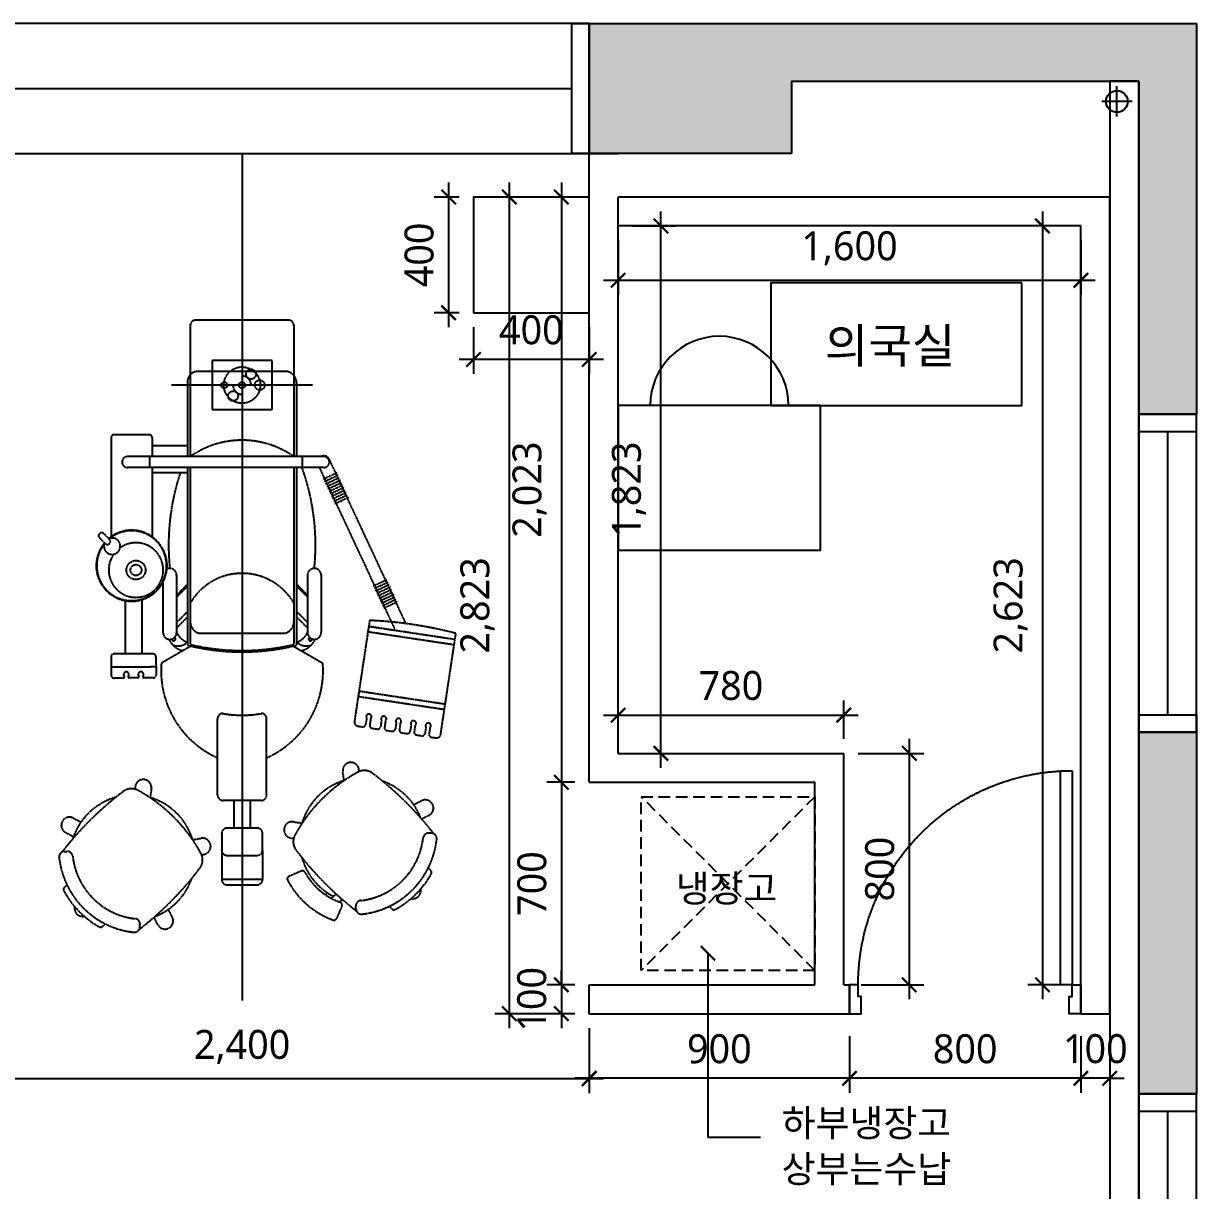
# Model space of a CAD drawing. Header units: metres. Extents: x 11578468 to 47831421, y -58341524 to -14256839.
# Drawn here: x 23696104 to 23700160, y -29098918 to -29094884 of the extents above; entities that cross this region are included whole.
import ezdxf
from ezdxf.enums import TextEntityAlignment as Align

# ---------------------------------------------------------------- set-up
doc = ezdxf.new("R2010")
doc.units = ezdxf.units.M
doc.header["$LTSCALE"] = 50
doc.header["$MEASUREMENT"] = 0
for name, pattern in [('CENTER2', [28.575, 19.05, -3.175, 3.175, -3.175]), ('CENTERX2', [4, 2.5, -0.5, 0.5, -0.5]), ('DH-HID2', [1.2, 0.8, -0.4])]:
    doc.linetypes.add(name, pattern=pattern)
doc.layers.get('0').update_dxf_attribs({"linetype": 'CONTINUOUS'})
doc.layers.get('DEFPOINTS').update_dxf_attribs({"linetype": 'CONTINUOUS'})
for name, color, linetype in [('0-ELC TEXT', 7, 'CONTINUOUS'), ('3.기호.계단선', 30, 'CONTINUOUS'), ('FU-FURM', 251, 'DH-HID2'), ('TEX', 7, 'CONTINUOUS'), ('wall', 3, 'CONTINUOUS'), ('WIN', 4, 'CONTINUOUS'), ('家具', 251, 'CONTINUOUS'), ('가구', 6, 'CONTINUOUS')]:
    doc.layers.add(name, color=color, linetype=linetype)
doc.layers.add('ha', color=8, linetype='CONTINUOUS', lineweight=5)
doc.layers.add('wall2', color=3, linetype='CONTINUOUS', lineweight=25)
doc.styles.add('HY 울릉도 L', font='malgun.ttf')
doc.styles.add('JT1', font='malgun.ttf')
doc.styles.add('맑은 고딕', font='malgun.ttf')
doc.dimstyles.new('사본 50', dxfattribs={"dimscale": 50, "dimtxt": 2, "dimasz": 1, "dimexe": 1, "dimexo": 1, "dimgap": 1, "dimtad": 1, "dimdec": 0, "dimrnd": 0.05, "dimdsep": 46, "dimlunit": 6, "dimtxsty": 'HY 울릉도 L', "dimblk": 'ARCHTICK', "dimcen": 2.5, "dimdle": 1, "dimclrd": 133, "dimclre": 133, "dimclrt": 30, "dimadec": 0, "dimazin": 0, "dimtfac": 1, "dimtdec": 0, "dimtix": 1, "dimtmove": 2, "dimatfit": 3, "dimldrblk": 'ARCHTICK', "dimfxl": 1, "dimlwd": -1, "dimlwe": -1, "dimarcsym": 0})

# ---------------------------------------------------------------- blocks, each defined once
blk = doc.blocks.new('*U358')
at = {"layer": 'WIN', "linetype": 'Continuous'}
blk.add_line((60, -25), (7040, -25), dxfattribs=at)
for points in [[(0, -250), (7100, -250), (7100, 200), (0, 200)], [(0, -250), (60, -250), (60, 200), (0, 200)], [(7100, -250), (7040, -250), (7040, 200), (7100, 200)]]:
    blk.add_lwpolyline(points, close=True, dxfattribs=at)
blk = doc.blocks.new('*U1962')
at = {"layer": 'WIN', "linetype": 'Continuous'}
blk.add_line((60, 100), (1040, 100), dxfattribs=at)
for points in [[(0, 0), (1100, 0), (1100, 200), (0, 200)], [(0, 0), (60, 0), (60, 200), (0, 200)], [(1100, 0), (1040, 0), (1040, 200), (1100, 200)]]:
    blk.add_lwpolyline(points, close=True, dxfattribs=at)
blk = doc.blocks.new('*U1960')
at = {"layer": 'WIN', "linetype": 'Continuous'}
blk.add_line((60, 100), (1140, 100), dxfattribs=at)
for points in [[(0, 0), (1200, 0), (1200, 200), (0, 200)], [(0, 0), (60, 0), (60, 200), (0, 200)], [(1200, 0), (1140, 0), (1140, 200), (1200, 200)]]:
    blk.add_lwpolyline(points, close=True, dxfattribs=at)
blk = doc.blocks.new('sdagdgds')
at = {"layer": 'ha', "transparency": 33554687}
h = blk.add_hatch(color=256, dxfattribs=at)
h.dxf.hatch_style = 1
h.paths.add_polyline_path([(23725502, -29128457), (23728302, -29128457), (23728302, -29132607), (23728502, -29132607), (23728502, -29128257), (23728302, -29128257), (23725302, -29128257), (23725302, -29132557), (23725502, -29132557)])
h.paths.add_polyline_path([(23728502, -29133657), (23728302, -29133657), (23728302, -29133757), (23725502, -29133757), (23725502, -29133657), (23725302, -29133657), (23725302, -29133757), (23724848.0976572, -29133757), (23724752, -29133757), (23724752, -29136507), (23725152, -29136507), (23725152, -29137657), (23725352, -29137657), (23725352, -29137507), (23727752, -29137507), (23727952, -29137507), (23727952, -29137307), (23725352, -29137307), (23725352, -29136507), (23727052, -29136507), (23727052, -29136707), (23727252, -29136707), (23727252, -29136507), (23727252, -29135757), (23727252, -29135707), (23727052, -29135707), (23727052, -29135757), (23727052, -29136307), (23725352, -29136307), (23724952, -29136307), (23724952, -29133957), (23727052, -29133957), (23727052, -29134507), (23727252, -29134507), (23727252, -29133957), (23728502, -29133957)])
h.paths.add_polyline_path([(23727952, -29138607), (23727752, -29138607), (23727752, -29139637), (23725352, -29139637), (23725352, -29139457), (23725152, -29139457), (23725152, -29140057), (23725352, -29140057), (23725352, -29139837), (23727752, -29139837), (23727752, -29139907), (23727952, -29139907), (23727952, -29139837)])
h.paths.add_polyline_path([(23727952, -29141007), (23727752, -29141007), (23727752, -29142007), (23725352, -29142007), (23725352, -29141857), (23725152, -29141857), (23725152, -29144557), (23725652, -29144557), (23725652, -29144657), (23729552, -29144657), (23729552, -29144457), (23725852, -29144457), (23725852, -29144357), (23725352, -29144357), (23725352, -29142207), (23727952, -29142207)])
h.paths.add_polyline_path([(23731552, -29144307), (23730852, -29144307), (23730852, -29144457), (23730732, -29144457), (23730732, -29144657), (23732052, -29144657), (23732052, -29144457), (23731552, -29144457)])
h.paths.add_polyline_path([(23739502, -29144457), (23736702, -29144457), (23736702, -29144307), (23736002, -29144307), (23736002, -29144457), (23733202, -29144457), (23733202, -29144657), (23739502, -29144657)])
h.paths.add_polyline_path([(23745902, -29143307), (23745702, -29143307), (23745702, -29144457), (23744702, -29144457), (23744702, -29144307), (23744002, -29144307), (23744002, -29144457), (23743102, -29144457), (23743102, -29144657), (23745902, -29144657)])
h.paths.add_polyline_path([(23745902, -29133157), (23745702, -29133157), (23745702, -29139657), (23745902, -29139657)])
h.paths.add_polyline_path([(23745902, -29140857), (23745702, -29140857), (23745702, -29142157), (23745902, -29142157)])
h.paths.add_polyline_path([(23744602, -29136307), (23743902, -29136307), (23743902, -29136657), (23744602, -29136657)])
h.paths.add_polyline_path([(23736702, -29136307), (23736002, -29136307), (23736002, -29136657), (23736702, -29136657)])
h.paths.add_polyline_path([(23731602, -29136307), (23730902, -29136307), (23730902, -29136657), (23731602, -29136657)])
h.paths.add_polyline_path([(23745902, -29130707), (23745702, -29130707), (23745702, -29131957), (23745902, -29131957)])
h.paths.add_polyline_path([(23745902, -29128257), (23743802, -29128257), (23743802, -29128457), (23743802, -29128707), (23744502, -29128707), (23744502, -29128457), (23745702, -29128457), (23745702, -29129607), (23745902, -29129607)])
h.paths.add_polyline_path([(23731602, -29128457), (23731602, -29128257), (23730902, -29128257), (23730902, -29130107), (23731102, -29130107), (23731102, -29128707), (23731602, -29128707)])
h.paths.add_polyline_path([(23736702, -29128257), (23736002, -29128257), (23736002, -29128457), (23736002, -29128707), (23736702, -29128707), (23736702, -29128457)])
at = {"layer": 'wall'}
for p, q in [((23743802, -29128257), (23745902, -29128257)), ((23743802, -29128457), (23743802, -29128257)), ((23745902, -29128257), (23745902, -29129607)), ((23743802, -29128707), (23743802, -29128457)), ((23744502, -29128457), (23745702, -29128457)), ((23744502, -29128457), (23744502, -29128707)), ((23744502, -29128457), (23744502, -29128707)), ((23745702, -29128457), (23745702, -29129607)), ((23744502, -29128707), (23743802, -29128707)), ((23745702, -29129607), (23745902, -29129607)), ((23745702, -29130707), (23745702, -29131957)), ((23745702, -29130707), (23745902, -29130707)), ((23745902, -29130707), (23745902, -29131957)), ((23745702, -29131957), (23745902, -29131957))]:
    blk.add_line(p, q, dxfattribs=at)
at = {"layer": 'WIN', "linetype": 'Continuous'}
blk.add_blockref('*U358', (23736702, -29128457), dxfattribs=at)
at = {"layer": 'WIN', "linetype": 'Continuous', "rotation": 270}
for name, p in [('*U1962', (23745702, -29129607)), ('*U1960', (23745702, -29131957))]:
    blk.add_blockref(name, p, dxfattribs=at)
blk = doc.blocks.new('*U607')
at = {"layer": 'WIN', "linetype": 'Continuous', "transparency": 33554687}
for points in [[(30, 940), (30, 200), (70, 200), (70, 940)], [(0, 200), (0, 100), (40, 100), (40, 160), (30, 160), (30, 200)], [(800, 200), (800, 100), (760, 100), (760, 160), (770, 160), (770, 200)]]:
    blk.add_lwpolyline(points, close=True, dxfattribs=at)
at = {"layer": 'WIN', "linetype": 'CENTER2', "ltscale": 20, "transparency": 33554687}
blk.add_arc((30, 200), 740, 0, 90, dxfattribs=at)
blk = doc.blocks.new('rtyutut')
at = {"layer": '家具', "linetype": 'CENTERX2', "ltscale": 0.01}
for p, q in [((425185.6, -946947.7), (425230.6, -946649.4)), ((425204.2, -946950.5), (425249.2, -946652.2)), ((425560, -946699), (425210.5, -946646.3)), ((425409.3, -946981.4), (425454.3, -946683.1)), ((425428, -946984.2), (425472.9, -946685.9)), ((425536.5, -946736), (425558.3, -946739.3)), ((425536.5, -946736), (425540.2, -946736.5)), ((425569.1, -946731.4), (425571.6, -946714.4)), ((425839.5, -946739.3), (425851.3, -946762.1)), ((425901.3, -946730.7), (425900.9, -946740.2)), ((426021.3, -946742.2), (426030.4, -946733.1)), ((425534.4, -946750), (425556.2, -946753.3)), ((425534.4, -946750), (425538, -946750.5)), ((425561.3, -946782.7), (425564.2, -946764)), ((425789.2, -946765.2), (425803, -946792)), ((425177.3, -946818.5), (424609, -947083.5)), ((425526.7, -946801.3), (425530.3, -946801.8)), ((425526.7, -946801.3), (425548.5, -946804.6)), ((425528.8, -946787.3), (425532.4, -946787.8)), ((425528.8, -946787.3), (425550.6, -946790.6)), ((425553.6, -946833.9), (425556.4, -946815.3)), ((425195.2, -946857), (424636.8, -947117.4)), ((425088.7, -946911.9), (425066.8, -946864.9)), ((425097.2, -946907.9), (425075.3, -946860.9)), ((425105.8, -946903.9), (425083.9, -946856.9)), ((425114.3, -946899.9), (425092.4, -946852.9)), ((425122.9, -946895.9), (425101, -946848.9)), ((425519, -946852.5), (425522.6, -946853.1)), ((425519, -946852.5), (425540.8, -946855.8)), ((425521.1, -946838.6), (425524.7, -946839.1)), ((425521.1, -946838.6), (425542.9, -946841.9)), ((425046, -946931.8), (425024, -946884.8)), ((425054.5, -946927.8), (425032.6, -946880.8)), ((425063.1, -946923.8), (425041.1, -946876.8)), ((425071.6, -946919.8), (425049.7, -946872.8)), ((425080.1, -946915.8), (425058.2, -946868.8)), ((425511.3, -946903.8), (425514.9, -946904.4)), ((425511.3, -946903.8), (425533, -946907.1)), ((425513.4, -946889.8), (425517, -946890.4)), ((425513.4, -946889.8), (425535.1, -946893.1)), ((425545.9, -946885.2), (425548.7, -946866.6)), ((426153.5, -946876.7), (426162.7, -946867.5)), ((425165.6, -946944.7), (425515, -946997.4)), ((425505.6, -946941.1), (425509.2, -946941.7)), ((425505.6, -946941.1), (425527.4, -946944.4)), ((425538.1, -946936.5), (425541, -946917.9)), ((425503.5, -946955.1), (425507.1, -946955.6)), ((425503.5, -946955.1), (425525.3, -946958.4)), ((425530.8, -946985.1), (425533.2, -946969.1)), ((425687.3, -946980.6), (425680.2, -946981.7)), ((424744.7, -947072.3), (424722.8, -947025.3)), ((424753.3, -947068.3), (424731.4, -947021.3)), ((424761.8, -947064.3), (424739.9, -947017.3)), ((426162.6, -946992.1), (426153.2, -946992.5)), ((424676.4, -947104.1), (424654.4, -947057.1)), ((424684.9, -947100.1), (424663, -947053.1)), ((424693.5, -947096.2), (424671.5, -947049.2)), ((424702, -947092.2), (424680.1, -947045.2)), ((424710.5, -947088.2), (424688.6, -947041.2)), ((424719.1, -947084.2), (424697.2, -947037.2)), ((424727.6, -947080.2), (424705.7, -947033.2)), ((424736.2, -947076.2), (424714.3, -947029.2)), ((425719, -947032.7), (425689.3, -947037.6)), ((426126.3, -947076.7), (426111.5, -947061.9)), ((426138.8, -947049.1), (426129.6, -947040)), ((426139.9, -947045.9), (426131.2, -947041.5)), ((426152.5, -947040.6), (426195.9, -947059.2)), ((424599.1, -947102.7), (424599.1, -947781.6)), ((424636.8, -947102.7), (424636.8, -947781.6)), ((425254.1, -947208.8), (425313.1, -947106.6)), ((426114.5, -947096.5), (426106, -947092.2)), ((424352.1, -947142), (424352.1, -947629.2)), ((425009.3, -947112.2), (425207.3, -947112.2)), ((424599.1, -947178.2), (424636.8, -947178.2)), ((425009.3, -947159.3), (425207.3, -947159.3)), ((425040.4, -947197), (425078.1, -947159.3)), ((425047.1, -947197), (425084.8, -947159.3)), ((425134.7, -947197), (425172.4, -947159.3)), ((425153.6, -947197), (425191.3, -947159.3)), ((425861.5, -947208.2), (425866, -947178.4)), ((426031.6, -947180.5), (426050.3, -947223.9)), ((424127.7, -947225.3), (424127.7, -947545.9)), ((424146.5, -947206.5), (424314.2, -947206.5)), ((424304.9, -947230.5), (424304.9, -947541)), ((424314.2, -947206.5), (424599.1, -947206.5)), ((424344.5, -947197), (424599.1, -947197)), ((424636.8, -947197), (425251.3, -947197)), ((424636.8, -947206.5), (425104.7, -947206.5)), ((425104.7, -947206.5), (425248.7, -947206.5)), ((425917.4, -947216.8), (425918.8, -947207.6)), ((425210.1, -947240.1), (425210.1, -947531.3)), ((424436.9, -947281.9), (424267.2, -947281.9)), ((424267.2, -947281.9), (424267.2, -947489.3)), ((424352.1, -947291.3), (424352.1, -947480)), ((424436.9, -947489.3), (424436.9, -947281.9)), ((425768.8, -947300.8), (425505.5, -947300.8)), ((425787.6, -947319.6), (425787.6, -947451.6)), ((425883.3, -947333.8), (425883.3, -947437.5)), ((425958.7, -947314.9), (425902.1, -947314.9)), ((425958.7, -947314.9), (426060.6, -947314.9)), ((425977.6, -947437.5), (425977.6, -947333.8)), ((426060.6, -947314.9), (426060.6, -947456.3)), ((426079.5, -947437.5), (426079.5, -947333.8)), ((423552.1, -947385.6), (426478.9, -947385.6)), ((424257.7, -947385.6), (424446.4, -947385.6)), ((425502.3, -947385.6), (426059.5, -947385.6)), ((425787.6, -947357.3), (425883.3, -947357.3)), ((425787.6, -947413.9), (425883.3, -947413.9)), ((425768.8, -947470.5), (425505.5, -947470.5)), ((425902.1, -947456.3), (425958.7, -947456.3)), ((425958.7, -947456.3), (426060.6, -947456.3)), ((424267.2, -947489.3), (424436.9, -947489.3)), ((425923.3, -947556.9), (425918.5, -947527.1)), ((425975.5, -947525.2), (425974.3, -947518)), ((424146.5, -947564.8), (424312, -947564.8)), ((424312, -947564.8), (424599.1, -947564.8)), ((424336.5, -947574.2), (424599.1, -947574.2)), ((424561.4, -947574.2), (424561.4, -947696.8)), ((424636.8, -947564.8), (425104.7, -947564.8)), ((424636.8, -947574.2), (425251.3, -947574.2)), ((424655.7, -947574.2), (424655.7, -947696.8)), ((425040.4, -947574.2), (425078.1, -947611.9)), ((425047.1, -947574.2), (425084.8, -947611.9)), ((425104.7, -947564.8), (425248.7, -947564.8)), ((425134.7, -947574.2), (425172.4, -947611.9)), ((425153.6, -947574.2), (425191.3, -947611.9)), ((425254.1, -947562.4), (425313.1, -947664.6)), ((425009.3, -947611.9), (425207.3, -947611.9)), ((426190.8, -947627.1), (426164, -947640.9)), ((425033.4, -947659.1), (425207.3, -947659.1)), ((426216.7, -947677.4), (426191.5, -947690.4)), ((424523.7, -947706.2), (424523.7, -947828.8)), ((424533.1, -947696.8), (424599.1, -947696.8)), ((424599.1, -947706.2), (424636.8, -947706.2)), ((424636.8, -947696.8), (424876.2, -947696.8)), ((425281.3, -947692.9), (425281.3, -947829.3)), ((425290.7, -947683.4), (425354.6, -947683.2)), ((425326.3, -947683.3), (425326.8, -947838.6)), ((425364, -947692.6), (425364.1, -947726.5)), ((425747.9, -947699.3), (425777.6, -947703.9)), ((425093.8, -947732.8), (425281.3, -947732.8)), ((425358.6, -947728.5), (425362.3, -947728.4)), ((425358.7, -947742.6), (425362.3, -947742.6)), ((425364.2, -947744.5), (425364.3, -947777.1)), ((425739.3, -947755.3), (425748.4, -947756.7)), ((426225.3, -947739.1), (426215.9, -947738.8)), ((425096.9, -947789.4), (425281.3, -947789.4)), ((425358.8, -947779), (425362.4, -947779)), ((425358.8, -947793.1), (425362.5, -947793.1)), ((425364.4, -947795), (425364.5, -947828.9)), ((424533.1, -947838.2), (424876.2, -947838.2)), ((425290.8, -947838.8), (425355.1, -947838.4)), ((424885.1, -947844), (424865.1, -947864)), ((424899.8, -947858.7), (424879.7, -947878.7)), ((426213.9, -947859.2), (426222.9, -947868.2)), ((425848.4, -947969.5), (425862.2, -947942.7)), ((425898.7, -947995.4), (425912.5, -947968.6)), ((425964, -948000.5), (425963.6, -947991)), ((426079.4, -947991.4), (426088.5, -948000.6))]:
    blk.add_line(p, q, dxfattribs=at)
for centre, radius in [((424352.1, -947324.3), 17.2), ((424352.1, -947385.6), 62.9), ((424314.3, -947354.5), 17.2), ((424352.1, -947385.6), 10.8), ((424389.8, -947416.7), 17.2), ((424352.1, -947446.9), 10.8), ((424991.3, -947752.5), 33), ((424991.3, -947752.5), 18.9)]:
    blk.add_circle(centre, radius, dxfattribs=at)
for centre, radius, start, end in [((426584.6, -947006.1), 1420.4, 165.3279, 177.5221), ((425557.6, -946712.9), 14.1, 354.0775, 79.9893), ((425529.3, -946742.1), 9.43, 39.9828, 302.802), ((425559.8, -946730), 9.43, 261.3846, 351.425), ((426595.6, -947616.8), 1130.8, 127.7445, 142.8941), ((425814.4, -946752.3), 28.3, 27.2615, 207.2615), ((425919.7, -946741), 18.9, 177.6423, 263.5463), ((425920.1, -946731.5), 18.9, 83.6877, 177.6423), ((425890.1, -947003.3), 292.3, 6.3123, 83.6877), ((426037, -946739.8), 9.43, 60.8473, 135), ((425890.1, -947003.3), 311.2, 28.1765, 60.8473), ((425521.6, -946793.3), 9.43, 39.9828, 302.802), ((425552, -946781.3), 9.43, 261.3846, 351.425), ((425554.8, -946762.6), 9.43, 351.425, 81.3846), ((425926.7, -946970.2), 216.9, 112.5807, 160.9176), ((425890.1, -947003.3), 245.2, 6.4537, 83.5463), ((426099.2, -946796), 28.3, 348.6803, 100.7954), ((425547.1, -946813.9), 9.43, 351.425, 81.3846), ((425513.9, -946844.6), 9.43, 39.9828, 302.802), ((425539.4, -946865.2), 9.43, 351.425, 81.3846), ((425544.3, -946832.5), 9.43, 261.3846, 351.425), ((426156, -946860.8), 9.43, 315, 28.1765), ((425506.2, -946895.9), 9.43, 39.9828, 302.802), ((425536.6, -946883.8), 9.43, 261.3846, 351.425), ((425498.4, -946947.2), 9.43, 39.9828, 302.802), ((425528.8, -946935.1), 9.43, 261.3846, 351.425), ((425531.6, -946916.4), 9.43, 351.425, 81.3846), ((425731.4, -946963.1), 47.1, 142.8941, 208.7976), ((425516.8, -946983.3), 14.1, 262.8606, 352.8603), ((425523.9, -946967.7), 9.43, 351.425, 81.3846), ((425684.7, -947009.6), 28.3, 99.2615, 279.2615), ((426173, -946720.4), 551, 208.7976, 241.2024), ((426152.4, -946973.6), 18.9, 186.4537, 272.3577), ((426161.8, -946973.2), 18.9, 272.3577, 6.3123), ((425276.5, -946297.7), 1130.8, 307.1059, 322.2555), ((425926.7, -946970.2), 216.9, 196.7213, 254.0843), ((425926.7, -946970.2), 226.3, 298.812, 340.411), ((426148.8, -947049.2), 9.43, 66.6889, 160.411), ((426192.1, -947067.9), 9.43, 339.79, 66.6889), ((424618, -947102.7), 21.2, 115, 207.266), ((424618, -947102.7), 18.9, 90, 180), ((424618, -947102.7), 18.9, 0, 90), ((425340, -947434), 328.4, 23.9286, 94.6915), ((425926.7, -946970.2), 216.9, 285.5841, 332.6783), ((425926.7, -946970.2), 292.3, 297.8931, 339.79), ((424904.7, -947924.9), 793.3, 84.1361, 109.7326), ((425009.3, -947135.8), 23.6, 90, 270), ((425207.3, -947135.8), 23.6, 270, 90), ((425229.9, -947149.5), 6.22, 215.4276, 85.8716), ((425203.1, -947195.6), 68.4, 12.0689, 66.2015), ((425207, -947163.4), 46.8, 316.2164, 21.4281), ((425177.1, -947220.7), 68.4, 21.3635, 63.7664), ((426040.3, -947176.7), 9.43, 118.812, 203.3111), ((424146.5, -947225.3), 18.9, 90.001, 179.9974), ((424345.2, -947237.9), 40.9, 89.0396, 169.4832), ((424854.5, -947385.6), 311.9, 144.9489, 215.0511), ((425210.1, -947385.6), 207.4, 120.2726, 239.7274), ((425169.9, -947247.4), 40.9, 10.311, 90.9604), ((424487.5, -947385.6), 782, 346.751, 13.2389), ((424487.5, -947385.6), 786.7, 346.1256, 13.8644), ((425889.4, -947212.5), 28.3, 171.2615, 351.2615), ((425930.3, -947161.9), 47.1, 241.2024, 307.1059), ((426059, -947220.2), 9.43, 203.3111, 297.8931), ((425505.5, -947319.6), 18.9, 90, 180), ((425768.8, -947319.6), 18.9, 0, 90), ((425106.4, -947385.6), 386.6, 349.7784, 10.2216), ((425902.1, -947333.8), 18.9, 90, 180), ((425958.7, -947333.8), 18.9, 0, 90), ((426060.6, -947333.8), 18.9, 0, 90), ((424352.1, -947385.6), 31.5, 90, 180), ((424352.1, -947385.6), 31.5, 270, 0), ((425340, -947337.3), 328.4, 265.3085, 336.0714), ((425505.5, -947451.6), 18.9, 180, 270), ((425768.8, -947451.6), 18.9, 270, 0), ((425902.1, -947437.5), 18.9, 180, 270), ((425958.7, -947437.5), 18.9, 270, 0), ((426060.6, -947437.5), 18.9, 270, 0), ((425946.4, -947522.6), 28.3, 9.2615, 189.2615), ((424146.5, -947545.9), 18.9, 179.9974, 270.001), ((424340.9, -947538.4), 36.1, 184.1196, 262.9592), ((425169.9, -947523.9), 40.9, 269.0396, 349.5868), ((426235.7, -948010.9), 551, 118.7976, 151.2024), ((425993, -947569.3), 47.1, 52.8941, 118.7976), ((425339.2, -948433.5), 1130.8, 37.7445, 52.8941), ((425177.1, -947550.6), 68.4, 296.2336, 338.6365), ((425203.1, -947575.6), 68.4, 293.7985, 347.929), ((425207, -947607.8), 46.8, 338.5719, 43.7836), ((425985.9, -947764.5), 216.9, 106.7213, 164.0843), ((425985.9, -947764.5), 216.9, 21.0279, 70.9176), ((424904.7, -946846.4), 793.3, 251.7081, 275.8639), ((425009.3, -947635.5), 23.6, 90, 205.0576), ((425207.3, -947635.5), 23.6, 270, 90), ((425229.9, -947621.8), 6.22, 274.1284, 144.5724), ((426203.8, -947652.2), 28.3, 297.2615, 117.2615), ((424976.3, -947767.5), 122.6, 229.8581, 220.1503), ((424976.3, -947767.5), 120.7, 231.741, 218.2565), ((424991.3, -947752.5), 94.3, 234.5232, 215.4748), ((424533.1, -947706.2), 9.43, 90, 180), ((425290.7, -947692.9), 9.43, 90.2082, 180), ((425354.6, -947692.6), 9.43, 0.2051, 90.2051), ((425743.6, -947727.3), 28.3, 81.2615, 261.2615), ((425352.4, -947735.5), 9.43, 48.7954, 311.6147), ((425362.3, -947726.6), 1.89, 270.2051, 0.2051), ((425362.3, -947744.5), 1.89, 0.2051, 90.2051), ((425794.1, -947768.1), 47.1, 151.2024, 217.1059), ((425952.7, -947727.9), 245.2, 276.4537, 353.5463), ((426215.1, -947757.6), 18.9, 87.6423, 173.5463), ((426224.5, -947758), 18.9, 353.6877, 87.6423), ((424618, -947781.6), 18.9, 180, 270), ((424618, -947781.6), 18.9, 270, 0), ((425352.6, -947786.1), 9.43, 48.7954, 311.6147), ((425362.4, -947777.1), 1.89, 270.2051, 0.2051), ((425362.5, -947795), 1.89, 0.2051, 90.2051), ((426658.3, -947114.4), 1130.8, 217.1059, 232.2555), ((425952.7, -947727.9), 292.3, 276.3123, 353.6877), ((424533.1, -947828.8), 9.43, 180, 270), ((424908.8, -947834.9), 28.3, 246.534, 203.5136), ((425290.7, -947829.3), 9.43, 180, 270.3005), ((425355.1, -947829), 9.43, 270.3036, 0.3036), ((425985.9, -947764.5), 216.9, 195.5841, 252.4806), ((424872.4, -947871.4), 10.4, 135, 315), ((424892.4, -947851.4), 10.4, 315, 135), ((425952.7, -947727.9), 311.2, 298.1765, 330.8473), ((426216.2, -947874.9), 9.43, 330.8473, 45), ((426160, -947937.1), 28.3, 258.6803, 10.7954), ((425873.6, -947982.5), 28.3, 152.7385, 332.7385), ((425982.4, -947990.3), 18.9, 96.4537, 182.3577), ((425982.8, -947999.7), 18.9, 182.3577, 276.3123), ((426095.2, -947993.9), 9.43, 225, 298.1765)]:
    blk.add_arc(centre, radius, start, end, dxfattribs=at)
blk = doc.blocks.new('_ArchTick')
at = {"color": 0, "linetype": 'ByBlock', "const_width": 0.15}
blk.add_lwpolyline([(-0.5, -0.5), (0.5, 0.5)], dxfattribs=at)
blk = doc.blocks.new('*D642')
at = {"layer": 'DEFPOINTS', "color": 0, "ltscale": 10, "transparency": 16777216}
for p in [(23699759.9, -29098333.9), (23699859.9, -29098333.9), (23699759.9, -29098530)]:
    blk.add_point(p, dxfattribs=at)
at = {"layer": 'wall', "color": 133, "ltscale": 10, "transparency": 16777216}
for p, q in [((23699759.9, -29098383.9), (23699759.9, -29098580)), ((23699859.9, -29098383.9), (23699859.9, -29098580)), ((23699759.9, -29098530), (23699709.9, -29098530)), ((23699859.9, -29098530), (23699759.9, -29098530)), ((23699859.9, -29098530), (23699909.9, -29098530))]:
    blk.add_line(p, q, dxfattribs=at)
at = {"layer": 'wall', "color": 133, "ltscale": 10, "transparency": 16777216, "xscale": 50, "yscale": 50, "zscale": 50}
blk.add_blockref('_ArchTick', (23699759.9, -29098530), dxfattribs=at)
at = {"layer": 'wall', "color": 133, "ltscale": 10, "transparency": 16777216, "xscale": 50, "yscale": 50, "zscale": 50, "rotation": 180}
blk.add_blockref('_ArchTick', (23699859.9, -29098530), dxfattribs=at)
at = {"layer": 'wall', "color": 30, "ltscale": 10, "transparency": 16777216, "insert": (23699809.9, -29098428.1), "char_height": 100, "attachment_point": 5, "style": 'HY 울릉도 L'}
blk.add_mtext('100', dxfattribs=at)
blk = doc.blocks.new('*D643')
at = {"layer": 'DEFPOINTS', "color": 0, "ltscale": 10, "transparency": 16777216}
for p in [(23698959.9, -29098333.9), (23699759.9, -29098333.9), (23698959.9, -29098530)]:
    blk.add_point(p, dxfattribs=at)
at = {"layer": 'wall', "color": 133, "ltscale": 10, "transparency": 16777216}
for p, q in [((23698959.9, -29098383.9), (23698959.9, -29098580)), ((23699759.9, -29098383.9), (23699759.9, -29098580)), ((23699809.9, -29098530), (23698909.9, -29098530))]:
    blk.add_line(p, q, dxfattribs=at)
at = {"layer": 'wall', "color": 133, "ltscale": 10, "transparency": 16777216, "xscale": 50, "yscale": 50, "zscale": 50, "rotation": 180}
blk.add_blockref('_ArchTick', (23698959.9, -29098530), dxfattribs=at)
at = {"layer": 'wall', "color": 133, "ltscale": 10, "transparency": 16777216, "xscale": 50, "yscale": 50, "zscale": 50}
blk.add_blockref('_ArchTick', (23699759.9, -29098530), dxfattribs=at)
at = {"layer": 'wall', "color": 30, "ltscale": 10, "transparency": 16777216, "insert": (23699359.9, -29098428.4), "char_height": 100, "attachment_point": 5, "style": 'HY 울릉도 L'}
blk.add_mtext('800', dxfattribs=at)
blk = doc.blocks.new('*D644')
at = {"layer": 'DEFPOINTS', "color": 0, "ltscale": 10, "transparency": 16777216}
for p in [(23698059.9, -29098333.9), (23698959.9, -29098333.9), (23698059.9, -29098530)]:
    blk.add_point(p, dxfattribs=at)
at = {"layer": 'wall', "color": 133, "ltscale": 10, "transparency": 16777216}
for p, q in [((23698059.9, -29098383.9), (23698059.9, -29098580)), ((23698959.9, -29098383.9), (23698959.9, -29098580)), ((23699009.9, -29098530), (23698009.9, -29098530))]:
    blk.add_line(p, q, dxfattribs=at)
at = {"layer": 'wall', "color": 133, "ltscale": 10, "transparency": 16777216, "xscale": 50, "yscale": 50, "zscale": 50, "rotation": 180}
blk.add_blockref('_ArchTick', (23698059.9, -29098530), dxfattribs=at)
at = {"layer": 'wall', "color": 133, "ltscale": 10, "transparency": 16777216, "xscale": 50, "yscale": 50, "zscale": 50}
blk.add_blockref('_ArchTick', (23698959.9, -29098530), dxfattribs=at)
at = {"layer": 'wall', "color": 30, "ltscale": 10, "transparency": 16777216, "insert": (23698509.9, -29098428.4), "char_height": 100, "attachment_point": 5, "style": 'HY 울릉도 L'}
blk.add_mtext('900', dxfattribs=at)
blk = doc.blocks.new('*D673')
at = {"layer": 'DEFPOINTS', "color": 0, "ltscale": 10, "transparency": 16777216}
for p in [(23698059.9, -29095483.9), (23697963.6, -29097506.8), (23698059.9, -29097506.8)]:
    blk.add_point(p, dxfattribs=at)
at = {"layer": 'wall', "color": 133, "ltscale": 10, "transparency": 16777216}
for p, q in [((23697963.6, -29095433.9), (23697963.6, -29097556.8)), ((23698009.9, -29095483.9), (23697913.6, -29095483.9)), ((23698009.9, -29097506.8), (23697913.6, -29097506.8))]:
    blk.add_line(p, q, dxfattribs=at)
at = {"layer": 'wall', "color": 133, "ltscale": 10, "transparency": 16777216, "xscale": 50, "yscale": 50, "zscale": 50}
for p, rotation in [((23697963.6, -29095483.9), 90), ((23697963.6, -29097506.8), 270)]:
    blk.add_blockref('_ArchTick', p, dxfattribs=dict(at, rotation=rotation))
at = {"layer": 'wall', "color": 30, "ltscale": 10, "transparency": 16777216, "insert": (23697853.6, -29096495.4), "char_height": 100, "attachment_point": 5, "rotation": 90, "style": 'HY 울릉도 L'}
blk.add_mtext('2,023', dxfattribs=at)
blk = doc.blocks.new('*D674')
at = {"layer": 'DEFPOINTS', "color": 0, "ltscale": 10, "transparency": 16777216}
for p in [(23698059.9, -29097506.8), (23697963.6, -29098206.8), (23698059.9, -29098206.8)]:
    blk.add_point(p, dxfattribs=at)
at = {"layer": 'wall', "color": 133, "ltscale": 10, "transparency": 16777216}
for p, q in [((23697963.6, -29097456.8), (23697963.6, -29098256.8)), ((23698009.9, -29097506.8), (23697913.6, -29097506.8)), ((23698009.9, -29098206.8), (23697913.6, -29098206.8))]:
    blk.add_line(p, q, dxfattribs=at)
at = {"layer": 'wall', "color": 133, "ltscale": 10, "transparency": 16777216, "xscale": 50, "yscale": 50, "zscale": 50}
for p, rotation in [((23697963.6, -29097506.8), 90), ((23697963.6, -29098206.8), 270)]:
    blk.add_blockref('_ArchTick', p, dxfattribs=dict(at, rotation=rotation))
at = {"layer": 'wall', "color": 30, "ltscale": 10, "transparency": 16777216, "insert": (23697862, -29097856.8), "char_height": 100, "attachment_point": 5, "rotation": 90, "style": 'HY 울릉도 L'}
blk.add_mtext('700', dxfattribs=at)
blk = doc.blocks.new('*D675')
at = {"layer": 'DEFPOINTS', "color": 0, "ltscale": 10, "transparency": 16777216}
for p in [(23698059.9, -29098206.8), (23697963.6, -29098306.8), (23698059.9, -29098306.8)]:
    blk.add_point(p, dxfattribs=at)
at = {"layer": 'wall', "color": 133, "ltscale": 10, "transparency": 16777216}
for p, q in [((23697963.6, -29098206.8), (23697963.6, -29098156.8)), ((23698009.9, -29098206.8), (23697913.6, -29098206.8)), ((23697963.6, -29098206.8), (23697963.6, -29098306.8)), ((23698009.9, -29098306.8), (23697913.6, -29098306.8)), ((23697963.6, -29098306.8), (23697963.6, -29098356.8))]:
    blk.add_line(p, q, dxfattribs=at)
at = {"layer": 'wall', "color": 133, "ltscale": 10, "transparency": 16777216, "xscale": 50, "yscale": 50, "zscale": 50}
for p, rotation in [((23697963.6, -29098206.8), 270), ((23697963.6, -29098306.8), 90)]:
    blk.add_blockref('_ArchTick', p, dxfattribs=dict(at, rotation=rotation))
at = {"layer": 'wall', "color": 30, "ltscale": 10, "transparency": 16777216, "insert": (23697861.7, -29098256.8), "char_height": 100, "attachment_point": 5, "rotation": 90, "style": 'HY 울릉도 L'}
blk.add_mtext('100', dxfattribs=at)
blk = doc.blocks.new('*D676')
at = {"layer": 'DEFPOINTS', "color": 0, "ltscale": 10, "transparency": 16777216}
for p in [(23698059.9, -29095483.9), (23697783.6, -29098306.8), (23698059.9, -29098306.8)]:
    blk.add_point(p, dxfattribs=at)
at = {"layer": 'wall', "color": 133, "ltscale": 10, "transparency": 16777216}
for p, q in [((23697783.6, -29095433.9), (23697783.6, -29098356.8)), ((23698009.9, -29095483.9), (23697733.6, -29095483.9)), ((23698009.9, -29098306.8), (23697733.6, -29098306.8))]:
    blk.add_line(p, q, dxfattribs=at)
at = {"layer": 'wall', "color": 133, "ltscale": 10, "transparency": 16777216, "xscale": 50, "yscale": 50, "zscale": 50}
for p, rotation in [((23697783.6, -29095483.9), 90), ((23697783.6, -29098306.8), 270)]:
    blk.add_blockref('_ArchTick', p, dxfattribs=dict(at, rotation=rotation))
at = {"layer": 'wall', "color": 30, "ltscale": 10, "transparency": 16777216, "insert": (23697673.5, -29096895.4), "char_height": 100, "attachment_point": 5, "rotation": 90, "style": 'HY 울릉도 L'}
blk.add_mtext('2,823', dxfattribs=at)
blk = doc.blocks.new('*D677')
at = {"layer": 'DEFPOINTS', "color": 0, "ltscale": 10, "transparency": 16777216}
for p in [(23698159.9, -29095583.9), (23699759.9, -29095583.9), (23699759.9, -29095771.7)]:
    blk.add_point(p, dxfattribs=at)
at = {"layer": 'wall', "color": 133, "ltscale": 10, "transparency": 16777216}
for p, q in [((23698159.9, -29095633.9), (23698159.9, -29095821.7)), ((23699759.9, -29095633.9), (23699759.9, -29095821.7)), ((23698109.9, -29095771.7), (23699809.9, -29095771.7))]:
    blk.add_line(p, q, dxfattribs=at)
at = {"layer": 'wall', "color": 133, "ltscale": 10, "transparency": 16777216, "xscale": 50, "yscale": 50, "zscale": 50, "rotation": 180}
blk.add_blockref('_ArchTick', (23698159.9, -29095771.7), dxfattribs=at)
at = {"layer": 'wall', "color": 133, "ltscale": 10, "transparency": 16777216, "xscale": 50, "yscale": 50, "zscale": 50}
blk.add_blockref('_ArchTick', (23699759.9, -29095771.7), dxfattribs=at)
at = {"layer": 'wall', "color": 30, "ltscale": 10, "transparency": 16777216, "insert": (23698959.9, -29095661.4), "char_height": 100, "attachment_point": 5, "style": 'HY 울릉도 L'}
blk.add_mtext('1,600', dxfattribs=at)
blk = doc.blocks.new('*D678')
at = {"layer": 'DEFPOINTS', "color": 0, "ltscale": 10, "transparency": 16777216}
for p in [(23698159.9, -29095583.9), (23698307.8, -29095583.9), (23698159.9, -29097406.8)]:
    blk.add_point(p, dxfattribs=at)
at = {"layer": 'wall', "color": 133, "ltscale": 10, "transparency": 16777216}
for p, q in [((23698307.8, -29097456.8), (23698307.8, -29095533.9)), ((23698209.9, -29095583.9), (23698357.8, -29095583.9)), ((23698209.9, -29097406.8), (23698357.8, -29097406.8))]:
    blk.add_line(p, q, dxfattribs=at)
at = {"layer": 'wall', "color": 133, "ltscale": 10, "transparency": 16777216, "xscale": 50, "yscale": 50, "zscale": 50}
for p, rotation in [((23698307.8, -29095583.9), 90), ((23698307.8, -29097406.8), 270)]:
    blk.add_blockref('_ArchTick', p, dxfattribs=dict(at, rotation=rotation))
at = {"layer": 'wall', "color": 30, "ltscale": 10, "transparency": 16777216, "insert": (23698197.4, -29096495.4), "char_height": 100, "attachment_point": 5, "rotation": 90, "style": 'HY 울릉도 L'}
blk.add_mtext('1,823', dxfattribs=at)
blk = doc.blocks.new('*D679')
at = {"layer": 'DEFPOINTS', "color": 0, "ltscale": 10, "transparency": 16777216}
for p in [(23698939.9, -29097274.5), (23698159.9, -29097406.8), (23698939.9, -29097406.8)]:
    blk.add_point(p, dxfattribs=at)
at = {"layer": 'wall', "color": 133, "ltscale": 10, "transparency": 16777216}
for p, q in [((23698159.9, -29097356.8), (23698159.9, -29097224.5)), ((23698939.9, -29097356.8), (23698939.9, -29097224.5)), ((23698109.9, -29097274.5), (23698989.9, -29097274.5))]:
    blk.add_line(p, q, dxfattribs=at)
at = {"layer": 'wall', "color": 133, "ltscale": 10, "transparency": 16777216, "xscale": 50, "yscale": 50, "zscale": 50, "rotation": 180}
blk.add_blockref('_ArchTick', (23698159.9, -29097274.5), dxfattribs=at)
at = {"layer": 'wall', "color": 133, "ltscale": 10, "transparency": 16777216, "xscale": 50, "yscale": 50, "zscale": 50}
blk.add_blockref('_ArchTick', (23698939.9, -29097274.5), dxfattribs=at)
at = {"layer": 'wall', "color": 30, "ltscale": 10, "transparency": 16777216, "insert": (23698549.9, -29097172.8), "char_height": 100, "attachment_point": 5, "style": 'HY 울릉도 L'}
blk.add_mtext('780', dxfattribs=at)
blk = doc.blocks.new('*D680')
at = {"layer": 'DEFPOINTS', "color": 0, "ltscale": 10, "transparency": 16777216}
for p in [(23698939.9, -29097406.8), (23698949.9, -29098206.8), (23699166.5, -29098206.8)]:
    blk.add_point(p, dxfattribs=at)
at = {"layer": 'wall', "color": 133, "ltscale": 10, "transparency": 16777216}
for p, q in [((23699166.5, -29097356.8), (23699166.5, -29098256.8)), ((23698989.9, -29097406.8), (23699216.5, -29097406.8)), ((23698999.9, -29098206.8), (23699216.5, -29098206.8))]:
    blk.add_line(p, q, dxfattribs=at)
at = {"layer": 'wall', "color": 133, "ltscale": 10, "transparency": 16777216, "xscale": 50, "yscale": 50, "zscale": 50}
for p, rotation in [((23699166.5, -29097406.8), 90), ((23699166.5, -29098206.8), 270)]:
    blk.add_blockref('_ArchTick', p, dxfattribs=dict(at, rotation=rotation))
at = {"layer": 'wall', "color": 30, "ltscale": 10, "transparency": 16777216, "insert": (23699064.8, -29097806.8), "char_height": 100, "attachment_point": 5, "rotation": 90, "style": 'HY 울릉도 L'}
blk.add_mtext('800', dxfattribs=at)
blk = doc.blocks.new('*D681')
at = {"layer": 'DEFPOINTS', "color": 0, "ltscale": 10, "transparency": 16777216}
for p in [(23699759.9, -29095583.9), (23699627.1, -29098206.8), (23699759.9, -29098206.8)]:
    blk.add_point(p, dxfattribs=at)
at = {"layer": 'wall', "color": 133, "ltscale": 10, "transparency": 16777216}
for p, q in [((23699627.1, -29095533.9), (23699627.1, -29098256.8)), ((23699709.9, -29095583.9), (23699577.1, -29095583.9)), ((23699709.9, -29098206.8), (23699577.1, -29098206.8))]:
    blk.add_line(p, q, dxfattribs=at)
at = {"layer": 'wall', "color": 133, "ltscale": 10, "transparency": 16777216, "xscale": 50, "yscale": 50, "zscale": 50}
for p, rotation in [((23699627.1, -29095583.9), 90), ((23699627.1, -29098206.8), 270)]:
    blk.add_blockref('_ArchTick', p, dxfattribs=dict(at, rotation=rotation))
at = {"layer": 'wall', "color": 30, "ltscale": 10, "transparency": 16777216, "insert": (23699517.1, -29096895.4), "char_height": 100, "attachment_point": 5, "rotation": 90, "style": 'HY 울릉도 L'}
blk.add_mtext('2,623', dxfattribs=at)
blk = doc.blocks.new('*D738')
at = {"layer": 'DEFPOINTS', "color": 0, "ltscale": 10, "transparency": 16777216}
for p in [(23695659.9, -29098306.8), (23698059.9, -29098306.8), (23695659.9, -29098531.7)]:
    blk.add_point(p, dxfattribs=at)
at = {"layer": 'wall', "color": 133, "ltscale": 10, "transparency": 16777216}
for p, q in [((23695659.9, -29098356.8), (23695659.9, -29098581.7)), ((23698059.9, -29098356.8), (23698059.9, -29098581.7)), ((23698109.9, -29098531.7), (23695609.9, -29098531.7))]:
    blk.add_line(p, q, dxfattribs=at)
at = {"layer": 'wall', "color": 133, "ltscale": 10, "transparency": 16777216, "xscale": 50, "yscale": 50, "zscale": 50, "rotation": 180}
blk.add_blockref('_ArchTick', (23695659.9, -29098531.7), dxfattribs=at)
at = {"layer": 'wall', "color": 133, "ltscale": 10, "transparency": 16777216, "xscale": 50, "yscale": 50, "zscale": 50}
blk.add_blockref('_ArchTick', (23698059.9, -29098531.7), dxfattribs=at)
at = {"layer": 'wall', "color": 30, "ltscale": 10, "transparency": 16777216, "insert": (23696859.9, -29098421.7), "char_height": 100, "attachment_point": 5, "style": 'HY 울릉도 L'}
blk.add_mtext('2,400', dxfattribs=at)
blk = doc.blocks.new('*D780')
at = {"layer": 'DEFPOINTS', "color": 0, "ltscale": 10, "transparency": 16777216}
for p in [(23697659.9, -29095883.9), (23698059.9, -29095883.9), (23697659.9, -29096045.2)]:
    blk.add_point(p, dxfattribs=at)
at = {"layer": 'wall', "color": 133, "ltscale": 10, "transparency": 16777216}
for p, q in [((23697659.9, -29095933.9), (23697659.9, -29096095.2)), ((23698059.9, -29095933.9), (23698059.9, -29096095.2)), ((23698109.9, -29096045.2), (23697609.9, -29096045.2))]:
    blk.add_line(p, q, dxfattribs=at)
at = {"layer": 'wall', "color": 133, "ltscale": 10, "transparency": 16777216, "xscale": 50, "yscale": 50, "zscale": 50, "rotation": 180}
blk.add_blockref('_ArchTick', (23697659.9, -29096045.2), dxfattribs=at)
at = {"layer": 'wall', "color": 133, "ltscale": 10, "transparency": 16777216, "xscale": 50, "yscale": 50, "zscale": 50}
blk.add_blockref('_ArchTick', (23698059.9, -29096045.2), dxfattribs=at)
at = {"layer": 'wall', "color": 30, "ltscale": 10, "transparency": 16777216, "insert": (23697859.9, -29095943.5), "char_height": 100, "attachment_point": 5, "style": 'HY 울릉도 L'}
blk.add_mtext('400', dxfattribs=at)
blk = doc.blocks.new('*D781')
at = {"layer": 'DEFPOINTS', "color": 0, "ltscale": 10, "transparency": 16777216}
for p in [(23697659.9, -29095483.9), (23697573.8, -29095883.9), (23697659.9, -29095883.9)]:
    blk.add_point(p, dxfattribs=at)
at = {"layer": 'wall', "color": 133, "ltscale": 10, "transparency": 16777216}
for p, q in [((23697573.8, -29095433.9), (23697573.8, -29095933.9)), ((23697609.9, -29095483.9), (23697523.8, -29095483.9)), ((23697609.9, -29095883.9), (23697523.8, -29095883.9))]:
    blk.add_line(p, q, dxfattribs=at)
at = {"layer": 'wall', "color": 133, "ltscale": 10, "transparency": 16777216, "xscale": 50, "yscale": 50, "zscale": 50}
for p, rotation in [((23697573.8, -29095483.9), 90), ((23697573.8, -29095883.9), 270)]:
    blk.add_blockref('_ArchTick', p, dxfattribs=dict(at, rotation=rotation))
at = {"layer": 'wall', "color": 30, "ltscale": 10, "transparency": 16777216, "insert": (23697472.2, -29095683.9), "char_height": 100, "attachment_point": 5, "rotation": 90, "style": 'HY 울릉도 L'}
blk.add_mtext('400', dxfattribs=at)

msp = doc.modelspace()

# ---------------------------------------------------------------- linework, layer by layer
at = {"ltscale": 30}
for p, q in [((23699884.5, -29095206), (23699884.5, -29095101)), ((23699937, -29095153.5), (23699832, -29095153.5))]:
    msp.add_line(p, q, dxfattribs=at)
msp.add_circle((23699884.5, -29095153.5), 37.5, dxfattribs=at)
at = {"layer": 'FU-FURM'}
for p, q in [((23698839.9, -29098156.8), (23698239.9, -29097556.8)), ((23698839.9, -29097556.8), (23698239.9, -29098156.8))]:
    msp.add_line(p, q, dxfattribs=at)
msp.add_lwpolyline([(23698239.9, -29097556.8), (23698839.9, -29097556.8), (23698839.9, -29098156.8), (23698239.9, -29098156.8)], close=True, dxfattribs=at)
at = {"layer": 'TEX'}
msp.add_lwpolyline([(23699555.3, -29095780.1), (23698688.3, -29095780.1), (23698688.3, -29096204.6), (23699555.3, -29096204.6)], close=True, dxfattribs=at)
at = {"layer": 'wall', "ltscale": 10}
for p, q in [((23698059.9, -29095483.9), (23698059.9, -29095333.9)), ((23698059.9, -29095333.9), (23698159.9, -29095333.9)), ((23698059.9, -29095483.9), (23697659.9, -29095483.9)), ((23698059.9, -29097506.8), (23698059.9, -29095483.9)), ((23699859.9, -29095483.9), (23698159.9, -29095483.9)), ((23698159.9, -29097406.8), (23698159.9, -29095483.9)), ((23699859.9, -29098306.8), (23699859.9, -29095483.9)), ((23699759.9, -29095583.9), (23698159.9, -29095583.9)), ((23699759.9, -29098306.8), (23699759.9, -29095583.9)), ((23698159.9, -29097406.8), (23698939.9, -29097406.8)), ((23698939.9, -29098206.8), (23698939.9, -29097406.8)), ((23698059.9, -29097506.8), (23698839.9, -29097506.8)), ((23698839.9, -29098206.8), (23698839.9, -29097506.8)), ((23698839.9, -29098206.8), (23698839.9, -29097506.8)), ((23698059.9, -29098206.8), (23698839.9, -29098206.8)), ((23698059.9, -29098306.8), (23698059.9, -29098206.8)), ((23698939.9, -29098206.8), (23698959.9, -29098206.8)), ((23698959.9, -29098306.8), (23698959.9, -29098206.8)), ((23698059.9, -29098306.8), (23698159.9, -29098306.8)), ((23698159.9, -29098306.8), (23698959.9, -29098306.8)), ((23699759.9, -29098306.8), (23699859.9, -29098306.8))]:
    msp.add_line(p, q, dxfattribs=at)
msp.add_lwpolyline([(23699959.9, -29095083.9), (23699859.9, -29095083.9), (23699859.9, -29110933.9), (23699959.9, -29110933.9)], close=True, dxfattribs=at)
at = {"layer": 'wall2'}
msp.add_line((23699859.9, -29095233.9), (23699859.9, -29099333.9), dxfattribs=at)
at = {"layer": '가구', "ltscale": 10}
for points in [[(23697659.9, -29095883.9), (23698059.9, -29095883.9), (23698059.9, -29095483.9), (23697659.9, -29095483.9)], [(23698159.9, -29096704.1), (23698859.9, -29096704.1), (23698859.9, -29096204.1), (23698159.9, -29096204.1)]]:
    msp.add_lwpolyline(points, close=True, dxfattribs=at)
msp.add_arc((23698509.9, -29096204.1), 239, 0, 180, dxfattribs=at)

# ---------------------------------------------------------------- block references
at = {"layer": '3.기호.계단선'}
msp.add_blockref('sdagdgds', (-45742.1, 33373.1), dxfattribs=at)
at = {"layer": 'WIN', "linetype": 'Continuous', "xscale": -1}
msp.add_blockref('*U607', (23699759.9, -29098406.8), dxfattribs=at)
at = {"layer": '家具', "color": 251, "true_color": 0x636466, "rotation": 270.0103326021868}
msp.add_blockref('rtyutut', (24644168.6, -28671611), dxfattribs=at)

# ---------------------------------------------------------------- texts
at = {"layer": '0-ELC TEXT', "style": '맑은 고딕'}
for s, p in [('냉장고', (23698535.1, -29097873.7)), ('하부냉장고', (23699018.4, -29098684.5)), ('상부는수납', (23699018.4, -29098843.2))]:
    msp.add_text(s, height=93.33, rotation=360, dxfattribs=at).set_placement(p, align=Align.MIDDLE_CENTER)
at = {"layer": 'TEX', "style": 'JT1'}
msp.add_text('의국실', height=120, dxfattribs=at).set_placement((23698874.5, -29096057.6))

# ---------------------------------------------------------------- dimensions: what is measured, and where the dimension line sits
at = {"layer": 'wall', "ltscale": 10}
for base, p1, p2, picture, middle in [((23697573.8, -29095883.9), (23697659.9, -29095483.9), (23697659.9, -29095883.9), '*D781', (23697472.2, -29095683.9)), ((23697783.6, -29098306.8), (23698059.9, -29095483.9), (23698059.9, -29098306.8), '*D676', (23697673.5, -29096895.4)), ((23697963.6, -29097506.8), (23698059.9, -29095483.9), (23698059.9, -29097506.8), '*D673', (23697853.6, -29096495.4)), ((23698307.8, -29095583.9), (23698159.9, -29097406.8), (23698159.9, -29095583.9), '*D678', (23698197.4, -29096495.4)), ((23699627.1, -29098206.8), (23699759.9, -29095583.9), (23699759.9, -29098206.8), '*D681', (23699517.1, -29096895.4)), ((23699166.5, -29098206.8), (23698939.9, -29097406.8), (23698949.9, -29098206.8), '*D680', (23699064.8, -29097806.8)), ((23697963.6, -29098206.8), (23698059.9, -29097506.8), (23698059.9, -29098206.8), '*D674', (23697862, -29097856.8)), ((23697963.6, -29098306.8), (23698059.9, -29098206.8), (23698059.9, -29098306.8), '*D675', (23697861.7, -29098256.8))]:
    dim = msp.add_linear_dim(base=base, p1=p1, p2=p2, angle=90, dimstyle='사본 50', dxfattribs=at)
    dim.commit()
    dim.dimension.update_dxf_attribs({"geometry": picture, "text_midpoint": middle})
for base, p1, p2, picture, middle in [((23699759.9, -29095771.7), (23698159.9, -29095583.9), (23699759.9, -29095583.9), '*D677', (23698959.9, -29095661.4)), ((23697659.9, -29096045.2), (23698059.9, -29095883.9), (23697659.9, -29095883.9), '*D780', (23697859.9, -29095943.5)), ((23698939.9, -29097274.5), (23698159.9, -29097406.8), (23698939.9, -29097406.8), '*D679', (23698549.9, -29097172.8)), ((23695659.9, -29098531.7), (23698059.9, -29098306.8), (23695659.9, -29098306.8), '*D738', (23696859.9, -29098421.7)), ((23698059.9, -29098530), (23698959.9, -29098333.9), (23698059.9, -29098333.9), '*D644', (23698509.9, -29098428.4)), ((23698959.9, -29098530), (23699759.9, -29098333.9), (23698959.9, -29098333.9), '*D643', (23699359.9, -29098428.4)), ((23699759.9, -29098530), (23699859.9, -29098333.9), (23699759.9, -29098333.9), '*D642', (23699809.9, -29098428.1))]:
    dim = msp.add_linear_dim(base=base, p1=p1, p2=p2, dimstyle='사본 50', dxfattribs=at)
    dim.commit()
    dim.dimension.update_dxf_attribs({"geometry": picture, "text_midpoint": middle})

# ---------------------------------------------------------------- leaders
msp.add_leader([(23698470.2, -29098097.8), (23698470.2, -29098732.8), (23698651.9, -29098732.8)], dimstyle='사본 50', override={"dimgap": 1, "dimtad": 0}, dxfattribs=at)

doc.saveas('drawing.dxf')
